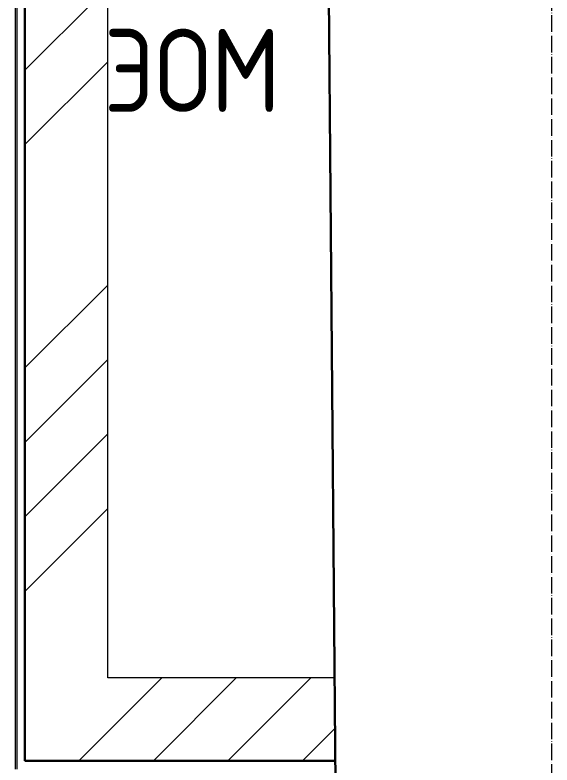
# Model space of a CAD drawing. Header units: millimetres. Extents: x -42533 to 645315, y 3457 to 82611.
# Drawn here: x 29101 to 29748, y 51160 to 52065 of the extents above; entities that cross this region are included whole.
import ezdxf

# ---------------------------------------------------------------- set-up
doc = ezdxf.new("R2010")
doc.units = ezdxf.units.MM
doc.linetypes.add('ADSK_Линия сетки', pattern=[25, 20, -2.5, 0, -2.5])
for name, color, linetype, lineweight in [('Аннотация', 7, 'Continuous', 18), ('Оси', 253, 'Continuous', 9), ('Стены внутренние', 7, 'Continuous', 18), ('Стены несущие', 7, 'Continuous', 30), ('Стены отделка', 7, 'Continuous', 30), ('Стены штриховка', 7, 'Continuous', 9), ('ШТРИХОВКА', 252, 'Continuous', 15)]:
    doc.layers.add(name, color=color, linetype=linetype, lineweight=lineweight)
doc.styles.add('GOST Common_5', font='GOST_Common.ttf', dxfattribs={"width": 0.9, "height": 200})
pattern_1 = [(45, (-31496.66, 188.9), (-269.4077, 269.4077), []), (45, (-31406.86, 188.9), (-269.4077, 269.4077), []), (45, (-31317.06, 188.9), (-269.4077, 269.4077), []), (45, (-31227.26, 188.9), (-269.4077, 269.4077), [])]

# ---------------------------------------------------------------- blocks, each defined once
blk = doc.blocks.new('1 этаж')
at = {"layer": 'Стены внутренние', "lineweight": 9}
h = blk.add_hatch(dxfattribs=at)
h.set_pattern_fill('ANSI34', color=8, scale=20, style=0)
h.set_pattern_definition(pattern_1)
h.paths.add_polyline_path([(2921.492, 20840.244), (2981.492, 20840.244), (2981.492, 20310.244), (3021.492, 20310.244), (3021.492, 18878.244), (2921.492, 18878.244)])
h = blk.add_hatch(dxfattribs=at)
h.set_pattern_fill('ANSI34', color=8, scale=20, style=0)
h.set_pattern_definition(pattern_1)
h.paths.add_polyline_path([(3295.63, 18878.244), (3294.79, 18978.244), (3021.492, 18978.244), (3021.492, 18878.244)])
at = {"layer": 'Оси', "color": 8, "linetype": 'ADSK_Линия сетки'}
blk.add_line((3556.766, -4162.595), (3556.766, 44411.9), dxfattribs=at)
at = {"layer": 'Стены несущие', "color": 8}
for p, q in [((2921.492, 20840.244), (2921.492, 18878.244)), ((3283.605, 20310.244), (3345.388, 12952.685)), ((2921.492, 18878.244), (3295.63, 18878.244))]:
    blk.add_line(p, q, dxfattribs=at)
at = {"layer": 'Стены отделка', "color": 8, "lineweight": 9}
for p, q in [((2909.492, 20852.244), (2909.492, 18868.244)), ((3021.492, 18978.244), (3021.492, 20310.244)), ((3345.388, 12952.685), (3283.601, 20310.613)), ((3294.79, 18978.244), (3021.492, 18978.244))]:
    blk.add_line(p, q, dxfattribs=at)
at = {"layer": 'Стены штриховка', "color": 8}
for p, q in [((2911.492, 20852.244), (2911.492, 18868.244)), ((2921.492, 18878.244), (2921.492, 18880.244)), ((2923.492, 18878.244), (2921.492, 18878.244))]:
    blk.add_line(p, q, dxfattribs=at)
at = {"layer": 'Аннотация', "color": 8, "style": 'GOST Common_5', "width": 0.9}
blk.add_text('ЭОМ', height=100, dxfattribs=at).set_placement((3016.756, 19661.031))

msp = doc.modelspace()

# ---------------------------------------------------------------- block references
at = {"layer": 'ШТРИХОВКА'}
msp.add_blockref('1 этаж', (26191.57, 32286.65), dxfattribs=at)

doc.saveas('drawing.dxf')
